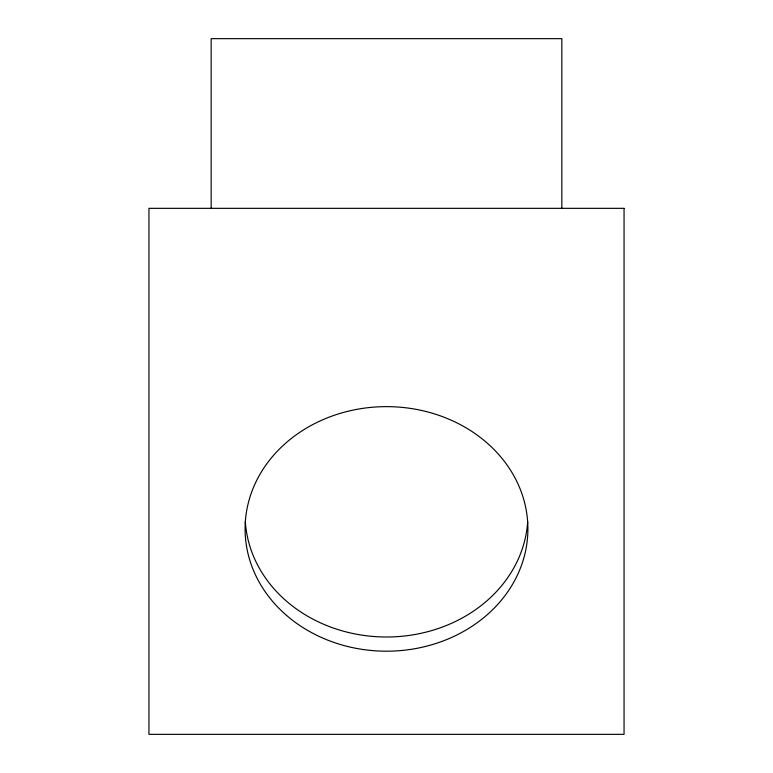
<?xml version="1.0" encoding="UTF-8"?>
<svg xmlns="http://www.w3.org/2000/svg" width="773" height="773" viewBox="0 0 773 773"><rect width="100%" height="100%" fill="white"/><g stroke="black" fill="none" stroke-linecap="round" stroke-linejoin="round"><path stroke-width="1.16" d="M561.836 208.333L561.836 38.65L211.164 38.65L211.164 208.333M527.669 521.785A141.401 122.279 0 0 1 386.5 637A141.401 122.279 0 0 1 245.331 521.785M624.053 208.333L148.947 208.333L148.947 734.35L624.053 734.35L624.053 208.333M286.512 615.385A141.401 122.279 0 0 0 523.079 560.56A141.401 122.279 0 0 0 349.898 410.801A141.401 122.279 0 0 0 286.512 615.385"/></g></svg>
